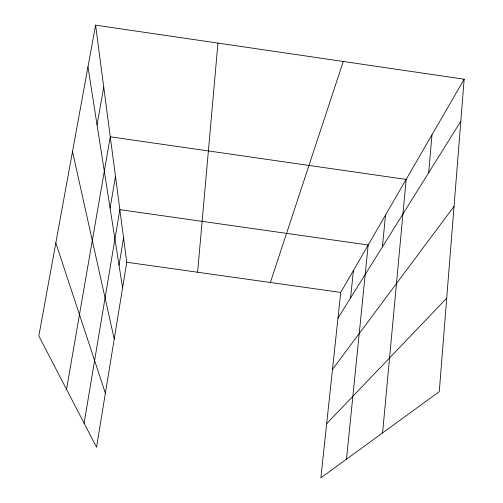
<?xml version="1.0" encoding="UTF-8"?>
<svg xmlns="http://www.w3.org/2000/svg" width="503" height="503" viewBox="0 0 503 503"><rect width="100%" height="100%" fill="white"/><g stroke="black" fill="none" stroke-linecap="round" stroke-linejoin="round"><path stroke-width="0.75" d="M464.168 79.204L439.27 391.648L320.87 477.85L340.72 292.425L464.168 79.204L95.595 25.15L38.832 335.973L96.557 447.217L126.769 262.239L95.595 25.15M428.682 172.736L431.989 134.791M197.616 272.236L217.95 43.095M382.588 432.913L406.147 179.42L110.276 136.803L66.528 389.347M382.406 246.91L385.505 215.07M346.498 459.189L368.183 244.992L119.859 209.65L84.108 423.218M350.56 297.946L353.427 270.476M119.048 265.301L123.575 237.913M110.094 208.154L115.489 176.427M97.048 124.889L103.744 87.126M270.356 282.504L343.26 61.473M337.966 318.129L460.817 121.229M332.47 369.435L454.039 206.318M326.661 423.721L446.721 298.166M126.769 262.239L340.72 292.425M55.827 242.924L105.379 393.208M72.514 151.548L114.225 339.053M87.968 66.924L122.581 287.879"/></g></svg>
